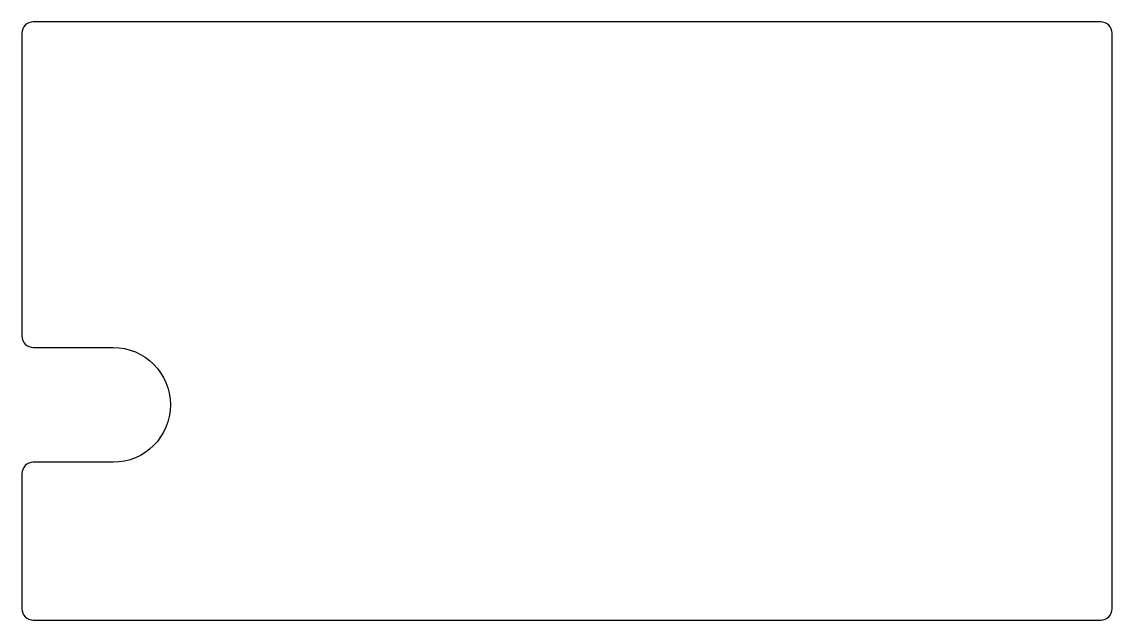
# Model space of a CAD drawing. Header units: millimetres. Extents: x -47.5 to 47.5, y -26.1 to 26.1.
import ezdxf

# ---------------------------------------------------------------- set-up
doc = ezdxf.new("R2010")
doc.units = ezdxf.units.MM

msp = doc.modelspace()

# ---------------------------------------------------------------- linework, layer by layer
msp.add_lwpolyline([(46.5, 26.0535), (-46.5, 26.0535, 0.4142136), (-47.5, 25.0535), (-47.5, -1.3035, 0.4142136), (-46.5, -2.3035), (-39.55, -2.3035, -1), (-39.55, -12.3035), (-46.5, -12.3035, 0.4142136), (-47.5, -13.3035), (-47.5, -25.0535, 0.4142136), (-46.5, -26.0535), (46.5, -26.0535, 0.4142136), (47.5, -25.0535), (47.5, 25.0535, 0.4142136)], format="xyb", close=True)

doc.saveas('drawing.dxf')
